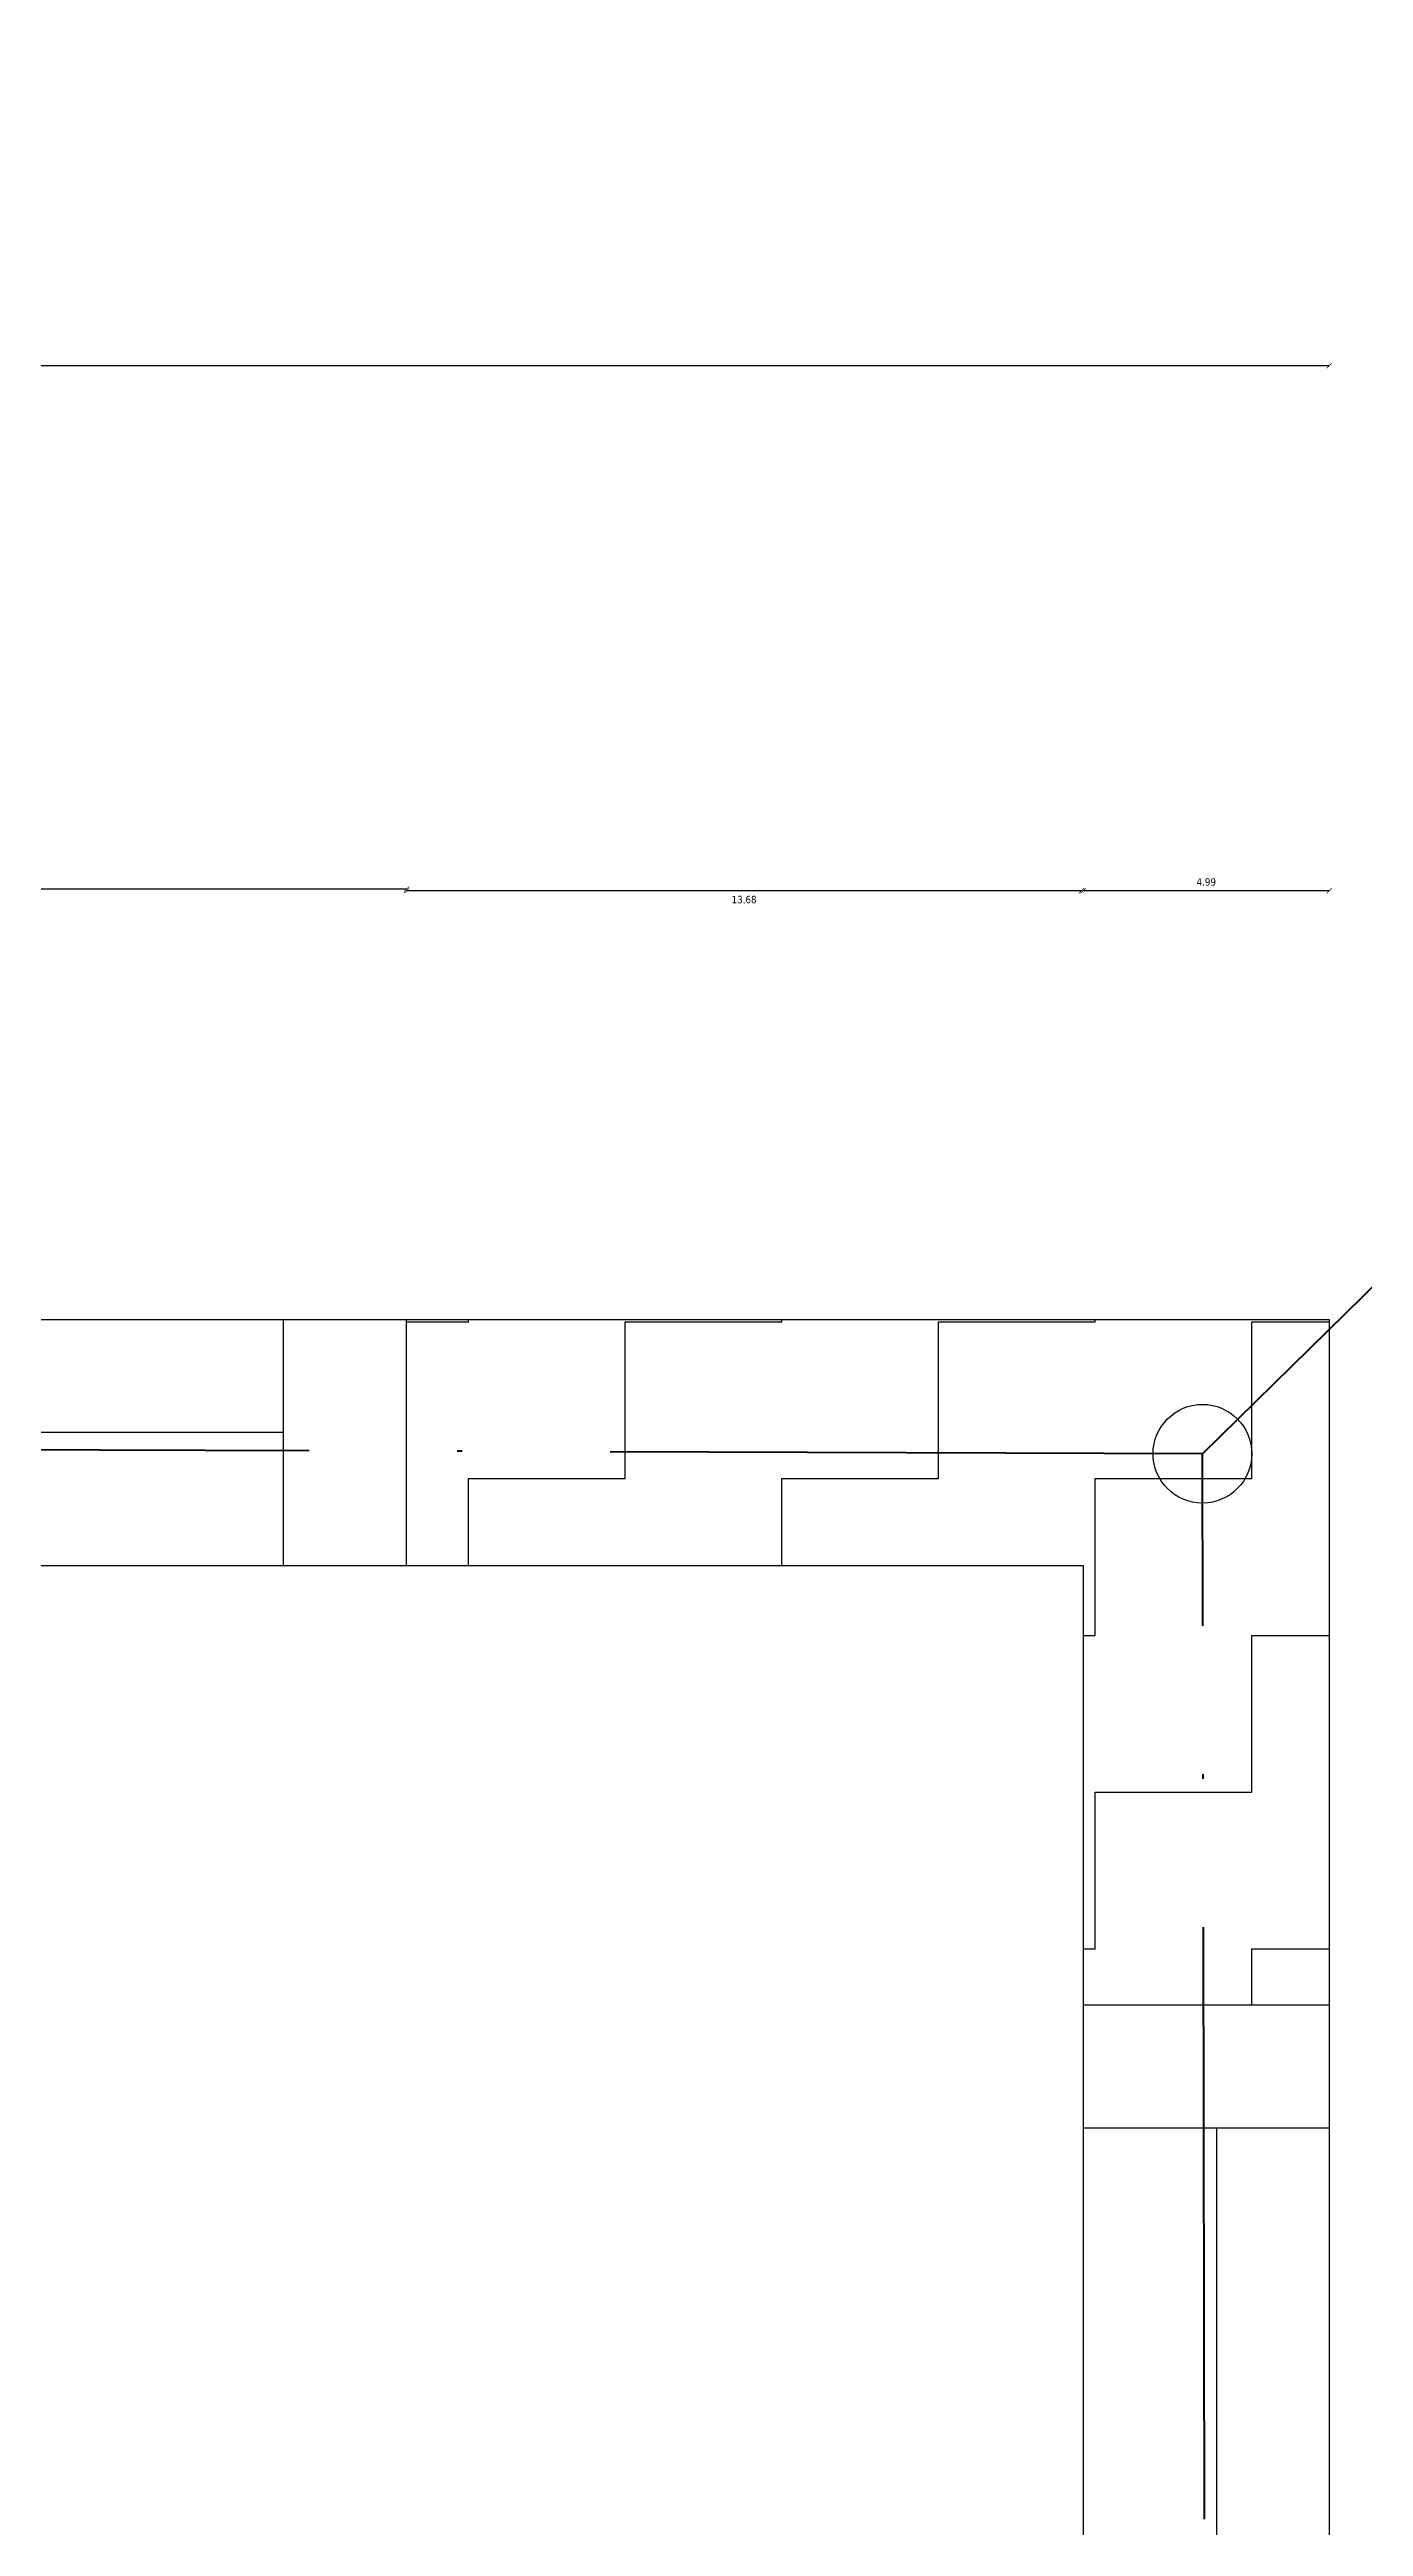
# Model space of a CAD drawing. Header units: millimetres. Extents: x 154 to 5560, y 36 to 724.
# Drawn here: x 1757.3 to 1783.9, y 476.6 to 526.8 of the extents above; entities that cross this region are included whole.
import ezdxf

# ---------------------------------------------------------------- set-up
doc = ezdxf.new("R2010")
doc.units = ezdxf.units.MM
doc.linetypes.add('ACAD_ISO10W100', pattern=[18, 12, -3, 0, -3])
for name, color, linetype in [('MİMARİ PLAN', 8, 'Continuous'), ('SEMBOL LİSTESİ', 7, 'Continuous'), ('topraklama', 104, 'Continuous')]:
    doc.layers.add(name, color=color, linetype=linetype)
doc.styles.add('taho', font='tahoma.ttf')
doc.dimstyles.new('PATO', dxfattribs={"dimtxt": 0.15, "dimasz": 0.1, "dimexe": 0.02, "dimexo": 0, "dimgap": 0.1, "dimtad": 2, "dimzin": 1, "dimdsep": 46, "dimtxsty": 'taho', "dimblk": 'ARCHTICK', "dimcen": 0.1, "dimse1": 1, "dimse2": 1, "dimclrd": 256, "dimclre": 1, "dimclrt": 256, "dimadec": 0, "dimazin": 0, "dimtfac": 1, "dimtix": 1, "dimtmove": 0, "dimatfit": 3, "dimldrblk": 'ARCHTICK', "dimfxl": 1, "dimtolj": 1, "dimtzin": 0, "dimarcsym": 0})

# ---------------------------------------------------------------- blocks, each defined once
blk = doc.blocks.new('_ARCHTICK')
at = {"color": 0, "linetype": 'ByBlock', "const_width": 0.15}
blk.add_lwpolyline([(-0.5, -0.5), (0.5, 0.5)], dxfattribs=at)
blk = doc.blocks.new('*D34')
at = {"layer": 'Defpoints', "color": 0, "transparency": 16777216}
for p in [(1778.197, 509.766), (1783.183, 504.923), (1778.197, 499.936)]:
    blk.add_point(p, dxfattribs=at)
at = {"layer": 'MİMARİ PLAN', "lineweight": -2, "transparency": 16777216}
blk.add_line((1783.183, 509.766), (1778.197, 509.766), dxfattribs=at)
at = {"layer": 'MİMARİ PLAN', "lineweight": -2, "transparency": 16777216, "xscale": 0.1, "yscale": 0.1, "zscale": 0.1, "rotation": 180}
blk.add_blockref('_ARCHTICK', (1778.197, 509.766), dxfattribs=at)
at = {"layer": 'MİMARİ PLAN', "lineweight": -2, "transparency": 16777216, "xscale": 0.1, "yscale": 0.1, "zscale": 0.1}
blk.add_blockref('_ARCHTICK', (1783.183, 509.766), dxfattribs=at)
at = {"layer": 'MİMARİ PLAN', "transparency": 16777216, "insert": (1780.69, 509.944), "char_height": 0.15, "attachment_point": 5, "style": 'taho'}
blk.add_mtext('\\A1;4.99', dxfattribs=at)
blk = doc.blocks.new('*D36')
at = {"layer": 'Defpoints', "color": 0, "transparency": 16777216}
for p in [(1684.701, 520.403), (1684.701, 504.684), (1783.183, 504.684)]:
    blk.add_point(p, dxfattribs=at)
at = {"layer": 'MİMARİ PLAN', "lineweight": -2, "transparency": 16777216}
blk.add_line((1783.183, 520.403), (1684.701, 520.403), dxfattribs=at)
at = {"layer": 'MİMARİ PLAN', "lineweight": -2, "transparency": 16777216, "xscale": 0.1, "yscale": 0.1, "zscale": 0.1, "rotation": 180}
blk.add_blockref('_ARCHTICK', (1684.701, 520.403), dxfattribs=at)
at = {"layer": 'MİMARİ PLAN', "lineweight": -2, "transparency": 16777216, "xscale": 0.1, "yscale": 0.1, "zscale": 0.1}
blk.add_blockref('_ARCHTICK', (1783.183, 520.403), dxfattribs=at)
at = {"layer": 'MİMARİ PLAN', "transparency": 16777216, "insert": (1733.942, 520.582), "char_height": 0.15, "attachment_point": 5, "style": 'taho'}
blk.add_mtext('\\A1;98.48', dxfattribs=at)
blk = doc.blocks.new('*D37')
at = {"layer": 'Defpoints', "color": 0, "transparency": 16777216}
for p in [(1779.644, 501.082), (1774.657, 496.096), (1793.602, 496.096)]:
    blk.add_point(p, dxfattribs=at)
at = {"layer": 'MİMARİ PLAN', "lineweight": -2, "transparency": 16777216}
blk.add_line((1793.602, 501.082), (1793.602, 496.096), dxfattribs=at)
at = {"layer": 'MİMARİ PLAN', "lineweight": -2, "transparency": 16777216, "xscale": 0.1, "yscale": 0.1, "zscale": 0.1}
for p, rotation in [((1793.602, 501.082), 90), ((1793.602, 496.096), 270)]:
    blk.add_blockref('_ARCHTICK', p, dxfattribs=dict(at, rotation=rotation))
at = {"layer": 'MİMARİ PLAN', "transparency": 16777216, "insert": (1793.78, 498.589), "char_height": 0.15, "attachment_point": 5, "rotation": 90, "style": 'taho'}
blk.add_mtext('\\A1;4.99', dxfattribs=at)
blk = doc.blocks.new('*D39')
at = {"layer": 'Defpoints', "color": 0, "transparency": 16777216}
for p in [(1783.183, 487.196), (1783.183, 436.965), (1793.602, 436.965)]:
    blk.add_point(p, dxfattribs=at)
at = {"layer": 'MİMARİ PLAN', "lineweight": -2, "transparency": 16777216}
blk.add_line((1793.602, 487.196), (1793.602, 436.965), dxfattribs=at)
at = {"layer": 'MİMARİ PLAN', "lineweight": -2, "transparency": 16777216, "xscale": 0.1, "yscale": 0.1, "zscale": 0.1}
for p, rotation in [((1793.602, 487.196), 90), ((1793.602, 436.965), 270)]:
    blk.add_blockref('_ARCHTICK', p, dxfattribs=dict(at, rotation=rotation))
at = {"layer": 'MİMARİ PLAN', "transparency": 16777216, "insert": (1793.78, 462.08), "char_height": 0.15, "attachment_point": 5, "rotation": 90, "style": 'taho'}
blk.add_mtext('\\A1;50.23', dxfattribs=at)
blk = doc.blocks.new('*D41')
at = {"layer": 'Defpoints', "color": 0, "transparency": 16777216}
for p in [(1783.183, 501.082), (1783.183, 352.481), (1805.234, 352.481)]:
    blk.add_point(p, dxfattribs=at)
at = {"layer": 'MİMARİ PLAN', "lineweight": -2, "transparency": 16777216}
blk.add_line((1805.234, 501.082), (1805.234, 352.481), dxfattribs=at)
at = {"layer": 'MİMARİ PLAN', "lineweight": -2, "transparency": 16777216, "xscale": 0.1, "yscale": 0.1, "zscale": 0.1}
for p, rotation in [((1805.234, 501.082), 90), ((1805.234, 352.481), 270)]:
    blk.add_blockref('_ARCHTICK', p, dxfattribs=dict(at, rotation=rotation))
at = {"layer": 'MİMARİ PLAN', "transparency": 16777216, "insert": (1805.412, 426.782), "char_height": 0.15, "attachment_point": 5, "rotation": 90, "style": 'taho'}
blk.add_mtext('\\A1;148.60', dxfattribs=at)
blk = doc.blocks.new('*D96')
at = {"layer": 'Defpoints', "color": 0, "transparency": 16777216}
for p in [(1764.484, 526.812), (1778.164, 525.082), (1764.484, 509.766)]:
    blk.add_point(p, dxfattribs=at)
at = {"layer": 'MİMARİ PLAN', "lineweight": -2, "transparency": 16777216}
blk.add_line((1778.164, 509.766), (1764.484, 509.766), dxfattribs=at)
at = {"layer": 'MİMARİ PLAN', "lineweight": -2, "transparency": 16777216, "xscale": 0.1, "yscale": 0.1, "zscale": 0.1, "rotation": 180}
blk.add_blockref('_ARCHTICK', (1764.484, 509.766), dxfattribs=at)
at = {"layer": 'MİMARİ PLAN', "lineweight": -2, "transparency": 16777216, "xscale": 0.1, "yscale": 0.1, "zscale": 0.1}
blk.add_blockref('_ARCHTICK', (1778.164, 509.766), dxfattribs=at)
at = {"layer": 'MİMARİ PLAN', "transparency": 16777216, "insert": (1771.324, 509.588), "char_height": 0.15, "attachment_point": 5, "style": 'taho'}
blk.add_mtext('\\A1;13.68', dxfattribs=at)
blk = doc.blocks.new('*D97')
at = {"layer": 'Defpoints', "color": 0, "transparency": 16777216}
for p in [(1702.157, 509.8), (1702.157, 501.082), (1764.484, 501.082)]:
    blk.add_point(p, dxfattribs=at)
at = {"layer": 'MİMARİ PLAN', "lineweight": -2, "transparency": 16777216}
blk.add_line((1764.484, 509.8), (1702.157, 509.8), dxfattribs=at)
at = {"layer": 'MİMARİ PLAN', "lineweight": -2, "transparency": 16777216, "xscale": 0.1, "yscale": 0.1, "zscale": 0.1, "rotation": 180}
blk.add_blockref('_ARCHTICK', (1702.157, 509.8), dxfattribs=at)
at = {"layer": 'MİMARİ PLAN', "lineweight": -2, "transparency": 16777216, "xscale": 0.1, "yscale": 0.1, "zscale": 0.1}
blk.add_blockref('_ARCHTICK', (1764.484, 509.8), dxfattribs=at)
at = {"layer": 'MİMARİ PLAN', "transparency": 16777216, "insert": (1733.32, 509.978), "char_height": 0.15, "attachment_point": 5, "style": 'taho'}
blk.add_mtext('\\A1;62.33', dxfattribs=at)

msp = doc.modelspace()

# ---------------------------------------------------------------- hatches: boundary and pattern name
at = {"layer": 'MİMARİ PLAN'}
h = msp.add_hatch(dxfattribs=at)
h.set_pattern_fill('ZIGZAG', color=256, style=0)
h.set_pattern_definition([(0, (1724.4618, 596.278), (3.175, 3.175), [3.175, -3.175]), (90, (1727.6368, 596.278), (-3.175, 3.175), [3.175, -3.175])])
h.paths.add_polyline_path([(1783.183, 501.082), (1764.484, 501.082), (1764.484, 496.096), (1778.197, 496.096), (1778.197, 487.196), (1783.183, 487.196)])

# ---------------------------------------------------------------- linework, layer by layer
for p, q in [((1702.157, 501.082), (1764.484, 501.082)), ((1761.99, 496.096), (1761.99, 501.082)), ((1764.484, 501.082), (1783.183, 501.082)), ((1764.484, 496.096), (1764.484, 501.082)), ((1783.183, 501.082), (1783.183, 487.196)), ((1704.651, 498.796), (1761.99, 498.796)), ((1702.157, 496.096), (1764.484, 496.096)), ((1764.484, 496.096), (1778.197, 496.096)), ((1778.197, 496.096), (1778.197, 487.196)), ((1778.197, 487.196), (1783.183, 487.196)), ((1778.197, 487.196), (1778.197, 436.965)), ((1783.183, 487.196), (1783.183, 436.965)), ((1778.197, 484.702), (1783.183, 484.702)), ((1780.898, 484.702), (1780.898, 439.458))]:
    msp.add_line(p, q, dxfattribs=at)
at = {"layer": 'SEMBOL LİSTESİ'}
msp.add_circle((1780.612, 498.36), 1, dxfattribs=at)
at = {"layer": 'topraklama', "linetype": 'ACAD_ISO10W100', "lineweight": 60}
for p, q in [((1780.612, 498.36), (1786.369, 504.013)), ((1780.612, 498.36), (1687.427, 498.672)), ((1780.924, 350.071), (1780.612, 498.36))]:
    msp.add_line(p, q, dxfattribs=at)

# ---------------------------------------------------------------- dimensions: what is measured, and where the dimension line sits
at = {"layer": 'MİMARİ PLAN'}
for base, p1, p2, picture, middle in [((1764.484, 509.766), (1778.164, 525.082), (1764.484, 526.812), '*D96', (1771.324, 509.588)), ((1684.701, 520.403), (1783.183, 504.684), (1684.701, 504.684), '*D36', (1733.942, 520.582)), ((1702.157, 509.8), (1764.484, 501.082), (1702.157, 501.082), '*D97', (1733.32, 509.978)), ((1778.197, 509.766), (1783.183, 504.923), (1778.197, 499.936), '*D34', (1780.69, 509.944))]:
    dim = msp.add_linear_dim(base=base, p1=p1, p2=p2, dimstyle='PATO', dxfattribs=at)
    dim.commit()
    dim.dimension.update_dxf_attribs({"geometry": picture, "text_midpoint": middle})
for base, p1, p2, picture, middle in [((1793.602, 496.096), (1779.644, 501.082), (1774.657, 496.096), '*D37', (1793.78, 498.589)), ((1805.234, 352.481), (1783.183, 501.082), (1783.183, 352.481), '*D41', (1805.412, 426.782)), ((1793.602, 436.965), (1783.183, 487.196), (1783.183, 436.965), '*D39', (1793.78, 462.08))]:
    dim = msp.add_linear_dim(base=base, p1=p1, p2=p2, angle=90, dimstyle='PATO', dxfattribs=at)
    dim.commit()
    dim.dimension.update_dxf_attribs({"geometry": picture, "text_midpoint": middle})

doc.saveas('drawing.dxf')
